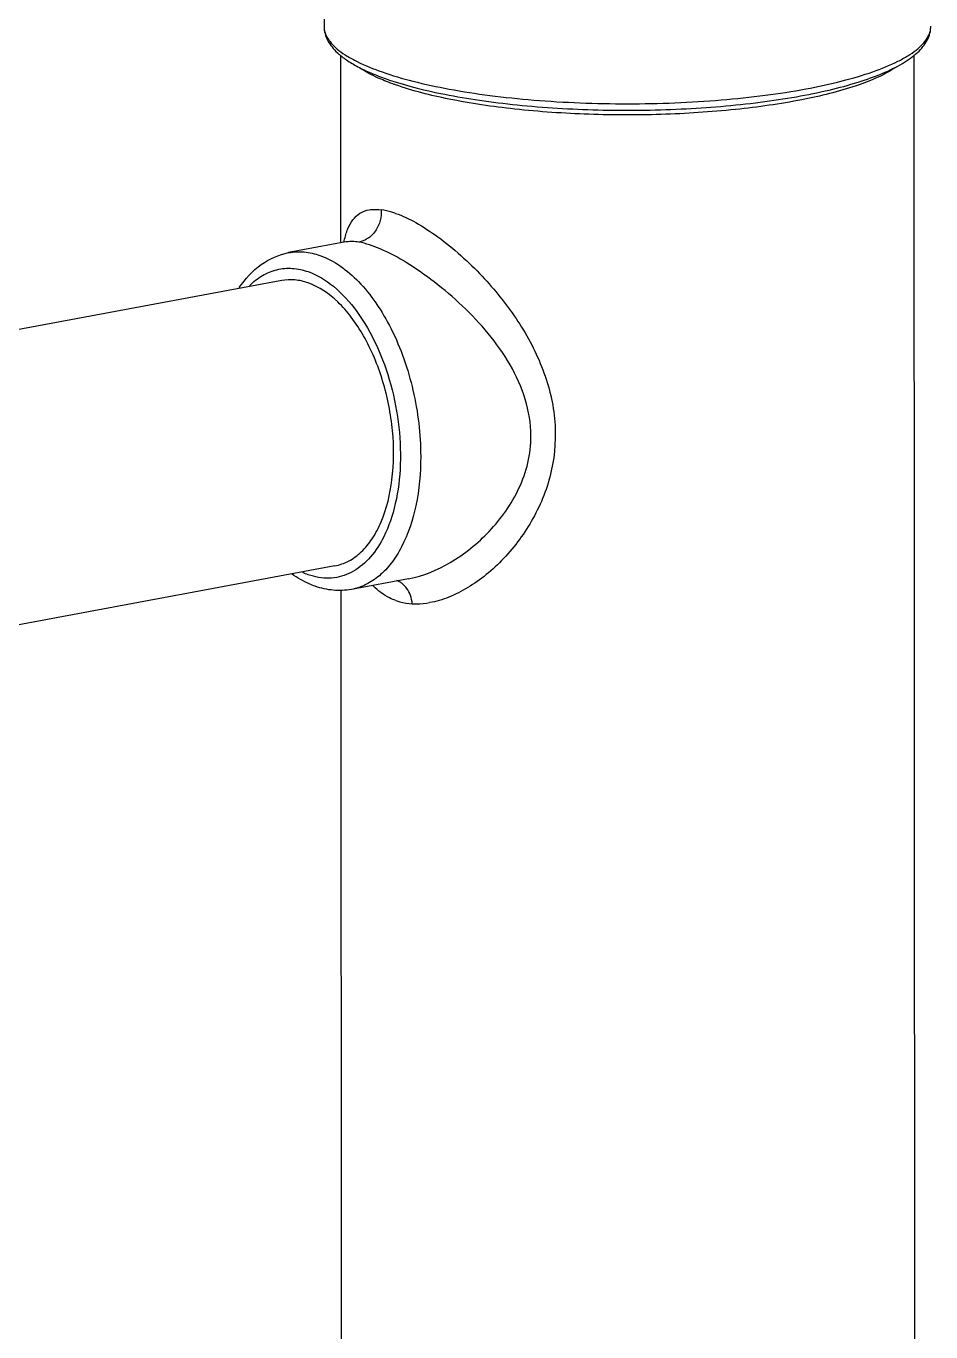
# Model space of a CAD drawing. Extents: x 9520 to 10292, y -16148 to -15602.
# Drawn here: x 10086.1 to 10153.4, y -15893.3 to -15796.2 of the extents above; entities that cross this region are included whole.
import ezdxf

# ---------------------------------------------------------------- set-up
doc = ezdxf.new("R2010")
doc.units = 0
doc.header["$MEASUREMENT"] = 0
doc.layers.get('0').update_dxf_attribs({"linetype": 'CONTINUOUS'})

# ---------------------------------------------------------------- blocks, each defined once
blk = doc.blocks.new('ZF65555')
at = {"color": 7, "linetype": 'Continuous'}
for p, q in [((9935.05, -16315.638), (9935.241, -16322.945)), ((9934.559, -16336.392), (9934.254, -16324.76)), ((9901.784, -16442.61), (9898.716, -16325.687)), ((9934.114, -16336.327), (9934.248, -16336.342)), ((9934.248, -16336.342), (9937.813, -16336.908)), ((9938.291, -16338.623), (9974.949, -16344.436)), ((9935.472, -16356.401), (9972.131, -16362.214)), ((9930.922, -16357.32), (9934.487, -16357.885)), ((9937.321, -16441.677), (9935.124, -16357.928))]:
    blk.add_line(p, q, dxfattribs=at)
for centre, radius, start, end in [((9928.57, -16337.631), 5.936, 13.02699, 13.50176), ((9928.319, -16337.689), 6.193, 12.48991, 13.02649), ((9938.369, -16351.489), 6.774, 210.30707, 211.11004), ((9935.581, -16352.86), 4.332, 290.91844, 295.83722)]:
    blk.add_arc(centre, radius, start, end, dxfattribs=at)
for points, knots in [([(9935.241, -16322.945), (9935.245, -16323.072), (9935.209, -16323.339), (9935.034, -16323.727), (9934.746, -16324.107), (9934.347, -16324.48), (9933.84, -16324.845), (9932.975, -16325.348), (9932.245, -16325.664), (9931.725, -16325.862)], [0, 0, 0, 0, 0.079398, 0.165356, 0.262982, 0.375585, 0.505012, 0.65217, 1, 1, 1, 1]), ([(9935.241, -16322.945), (9935.245, -16323.095), (9935.213, -16323.399), (9934.995, -16323.988), (9934.693, -16324.368), (9934.463, -16324.594)], [0, 0, 0, 0, 0.240994, 0.484041, 1, 1, 1, 1]), ([(9898.498, -16325.537), (9898.257, -16325.324), (9897.935, -16324.961), (9897.686, -16324.384), (9897.638, -16324.082), (9897.634, -16323.932)], [0, 0, 0, 0, 0.515959, 0.759006, 1, 1, 1, 1]), ([(9931.725, -16325.862), (9931.101, -16326.1), (9929.735, -16326.537), (9927.516, -16327.074), (9925.026, -16327.525), (9922.327, -16327.879), (9919.483, -16328.126), (9916.565, -16328.261), (9913.643, -16328.279), (9910.791, -16328.181), (9908.076, -16327.97), (9905.566, -16327.65), (9903.322, -16327.231), (9901.396, -16326.723), (9900.024, -16326.213), (9899.133, -16325.756), (9898.608, -16325.418), (9898.19, -16325.067), (9897.882, -16324.702), (9897.687, -16324.324), (9897.638, -16324.059), (9897.634, -16323.932)], [0, 0, 0, 0, 0.056178, 0.120676, 0.192197, 0.26919, 0.349925, 0.43256, 0.515196, 0.595931, 0.672924, 0.744447, 0.808947, 0.865126, 0.912038, 0.931886, 0.949344, 0.964531, 0.977698, 0.989291, 1, 1, 1, 1]), ([(9934.463, -16324.594), (9934.291, -16324.763), (9933.893, -16325.088), (9933.201, -16325.522), (9932.386, -16325.932), (9931.793, -16326.177), (9931.478, -16326.297)], [0, 0, 0, 0, 0.20924, 0.444231, 0.707391, 1, 1, 1, 1]), ([(9931.478, -16326.297), (9930.929, -16326.506), (9929.739, -16326.896), (9927.819, -16327.383), (9925.683, -16327.803), (9922.528, -16328.273), (9918.359, -16328.634), (9913.32, -16328.715), (9909.209, -16328.486), (9906.146, -16328.111), (9904.111, -16327.757), (9902.308, -16327.328), (9900.764, -16326.828), (9899.497, -16326.261), (9898.786, -16325.792), (9898.498, -16325.537)], [0, 0, 0, 0, 0.052244, 0.111184, 0.176009, 0.245684, 0.394668, 0.547566, 0.693335, 0.760299, 0.821782, 0.876871, 0.924932, 0.965792, 1, 1, 1, 1]), ([(9931.586, -16326.409), (9931.729, -16326.346), (9932.241, -16326.11), (9932.738, -16325.835), (9933.073, -16325.601)], [0, 0, 0, 0, 0.276374, 1, 1, 1, 1]), ([(9899.877, -16326.431), (9900.196, -16326.636), (9900.946, -16327.016), (9902.804, -16327.694), (9905.722, -16328.34), (9909.752, -16328.822), (9914.26, -16329.009), (9918.924, -16328.886), (9923.415, -16328.461), (9927.412, -16327.768), (9929.846, -16327.091), (9930.908, -16326.685)], [0, 0, 0, 0, 0.035944, 0.079434, 0.187464, 0.318553, 0.464388, 0.615275, 0.761068, 0.892074, 1, 1, 1, 1]), ([(9930.908, -16326.685), (9930.967, -16326.663), (9931.195, -16326.575), (9931.42, -16326.481), (9931.586, -16326.409)], [0, 0, 0, 0, 0.25768, 1, 1, 1, 1]), ([(9931.117, -16334.648), (9931.195, -16334.619), (9931.487, -16334.515), (9931.788, -16334.437), (9932.011, -16334.402)], [0, 0, 0, 0, 0.269204, 1, 1, 1, 1]), ([(9932.011, -16334.402), (9932, -16334.625), (9932.055, -16335.091), (9932.357, -16335.723), (9932.848, -16336.191), (9933.259, -16336.344), (9933.455, -16336.372)], [0, 0, 0, 0, 0.251543, 0.5201, 0.776196, 1, 1, 1, 1]), ([(9932.757, -16334.39), (9932.7, -16334.381), (9932.452, -16334.355), (9932.2, -16334.372), (9932.011, -16334.402)], [0, 0, 0, 0, 0.232486, 1, 1, 1, 1]), ([(9934.342, -16336.245), (9934.284, -16336.003), (9934.148, -16335.556), (9933.814, -16334.974), (9933.351, -16334.554), (9932.959, -16334.408), (9932.757, -16334.39)], [0, 0, 0, 0, 0.288298, 0.536685, 0.765857, 1, 1, 1, 1]), ([(9931.117, -16334.648), (9930.688, -16334.807), (9929.796, -16335.269), (9927.969, -16336.548), (9926.676, -16337.778), (9925.857, -16338.696)], [0, 0, 0, 0, 0.205571, 0.447723, 1, 1, 1, 1]), ([(9923.104, -16348.666), (9923.086, -16347.9), (9923.295, -16346.341), (9924.218, -16344.178), (9925.535, -16342.22), (9927.097, -16340.481), (9928.772, -16338.975), (9930.441, -16337.739), (9931.982, -16336.846), (9932.997, -16336.461), (9933.455, -16336.372)], [0, 0, 0, 0, 0.135507, 0.273272, 0.412433, 0.551018, 0.685553, 0.810254, 0.917406, 1, 1, 1, 1]), ([(9933.455, -16336.372), (9933.514, -16336.361), (9933.732, -16336.326), (9933.954, -16336.314), (9934.114, -16336.327)], [0, 0, 0, 0, 0.272956, 1, 1, 1, 1]), ([(9937.813, -16336.908), (9937.498, -16336.858), (9936.834, -16336.847), (9936.194, -16337.013), (9935.881, -16337.132)], [0, 0, 0, 0, 0.488062, 1, 1, 1, 1]), ([(9940.929, -16338.993), (9940.546, -16338.457), (9939.645, -16337.512), (9938.422, -16337.004), (9937.813, -16336.908)], [0, 0, 0, 0, 0.51649, 1, 1, 1, 1]), ([(9935.881, -16337.132), (9934.981, -16337.475), (9933.725, -16338.472), (9932.427, -16340.19), (9931.204, -16342.428), (9930.186, -16345.645), (9929.931, -16348.38), (9929.968, -16349.754)], [0, 0, 0, 0, 0.197348, 0.314333, 0.441944, 0.718113, 1, 1, 1, 1]), ([(9936.635, -16338.118), (9936.071, -16338.333), (9934.947, -16339.069), (9933.569, -16340.7), (9932.437, -16342.817), (9931.631, -16345.272), (9931.206, -16347.89), (9931.193, -16350.482), (9931.593, -16352.857), (9932.161, -16354.291), (9932.521, -16354.907)], [0, 0, 0, 0, 0.096039, 0.208812, 0.337015, 0.475796, 0.618423, 0.757555, 0.886406, 1, 1, 1, 1]), ([(9940.301, -16338.902), (9940.053, -16338.663), (9939.516, -16338.254), (9938.582, -16337.894), (9937.592, -16337.839), (9936.948, -16337.999), (9936.635, -16338.118)], [0, 0, 0, 0, 0.260622, 0.504836, 0.746511, 1, 1, 1, 1]), ([(9936.653, -16338.814), (9936.918, -16338.713), (9937.461, -16338.572), (9938.024, -16338.581), (9938.291, -16338.624)], [0, 0, 0, 0, 0.511834, 1, 1, 1, 1]), ([(9925.857, -16338.696), (9925.112, -16339.531), (9923.742, -16341.321), (9922.203, -16344.323), (9921.439, -16347.595), (9921.722, -16350.892), (9922.988, -16353.837), (9924.577, -16355.889), (9926.059, -16357.205), (9927.228, -16357.983), (9928.423, -16358.546), (9929.25, -16358.79), (9929.658, -16358.835)], [0, 0, 0, 0, 0.134431, 0.269583, 0.402598, 0.532804, 0.659977, 0.782665, 0.841464, 0.897626, 0.950684, 1, 1, 1, 1]), ([(9935.472, -16356.401), (9935.172, -16356.354), (9934.567, -16356.155), (9933.759, -16355.585), (9933.058, -16354.766), (9932.256, -16353.321), (9931.659, -16351.058), (9931.572, -16348.072), (9932.088, -16345.021), (9932.997, -16342.646), (9933.99, -16341.028), (9935.016, -16339.786), (9935.975, -16339.073), (9936.653, -16338.814)], [0, 0, 0, 0, 0.043573, 0.089804, 0.140639, 0.197071, 0.326303, 0.472215, 0.623737, 0.76834, 0.834677, 0.89564, 1, 1, 1, 1]), ([(9930.922, -16357.32), (9930.008, -16357.175), (9928.146, -16356.445), (9926.14, -16354.915), (9924.75, -16353.308), (9923.879, -16351.906), (9923.274, -16350.343), (9923.118, -16349.226), (9923.104, -16348.666)], [0, 0, 0, 0, 0.222526, 0.470228, 0.599839, 0.731778, 0.865288, 1, 1, 1, 1]), ([(9929.968, -16349.754), (9929.994, -16350.779), (9930.217, -16352.705), (9930.999, -16354.923), (9931.914, -16356.312), (9932.681, -16357.095), (9933.543, -16357.642), (9934.173, -16357.836), (9934.487, -16357.885)], [0, 0, 0, 0, 0.307977, 0.57797, 0.696627, 0.804823, 0.904737, 1, 1, 1, 1]), ([(9932.569, -16354.989), (9932.829, -16355.418), (9933.412, -16356.181), (9934.559, -16356.97), (9935.864, -16357.241), (9936.722, -16357.062), (9937.128, -16356.907)], [0, 0, 0, 0, 0.279162, 0.525998, 0.758269, 1, 1, 1, 1]), ([(9936.717, -16357.632), (9936.841, -16357.584), (9937.344, -16357.369), (9937.814, -16357.078), (9938.144, -16356.829)], [0, 0, 0, 0, 0.242859, 1, 1, 1, 1]), ([(9930.734, -16358.877), (9930.758, -16358.534), (9930.896, -16358.07), (9931.194, -16357.721), (9931.277, -16357.647)], [0, 0, 0, 0, 0.756094, 1, 1, 1, 1]), ([(9931.277, -16357.647), (9931.305, -16357.622), (9931.417, -16357.529), (9931.545, -16357.457), (9931.646, -16357.418)], [0, 0, 0, 0, 0.259614, 1, 1, 1, 1]), ([(9931.747, -16358.651), (9931.877, -16358.602), (9932.388, -16358.373), (9932.835, -16358.014), (9933.118, -16357.703)], [0, 0, 0, 0, 0.248126, 1, 1, 1, 1]), ([(9934.487, -16357.885), (9934.855, -16357.944), (9935.621, -16357.957), (9936.36, -16357.768), (9936.717, -16357.632)], [0, 0, 0, 0, 0.493963, 1, 1, 1, 1]), ([(9930.734, -16358.877), (9930.646, -16358.885), (9930.287, -16358.903), (9929.927, -16358.877), (9929.658, -16358.835)], [0, 0, 0, 0, 0.243699, 1, 1, 1, 1]), ([(9931.747, -16358.651), (9931.668, -16358.681), (9931.339, -16358.793), (9930.995, -16358.855), (9930.734, -16358.877)], [0, 0, 0, 0, 0.244843, 1, 1, 1, 1])]:
    blk.add_open_spline(points, degree=3, knots=knots, dxfattribs=at)

msp = doc.modelspace()

# ---------------------------------------------------------------- block references
at = {"xscale": -1.2, "yscale": 1.2, "zscale": 1.2, "rotation": 1.533902650484888}
msp.add_blockref('ZF65555', (21501.942, 4103.449), dxfattribs=at)

doc.saveas('drawing.dxf')
